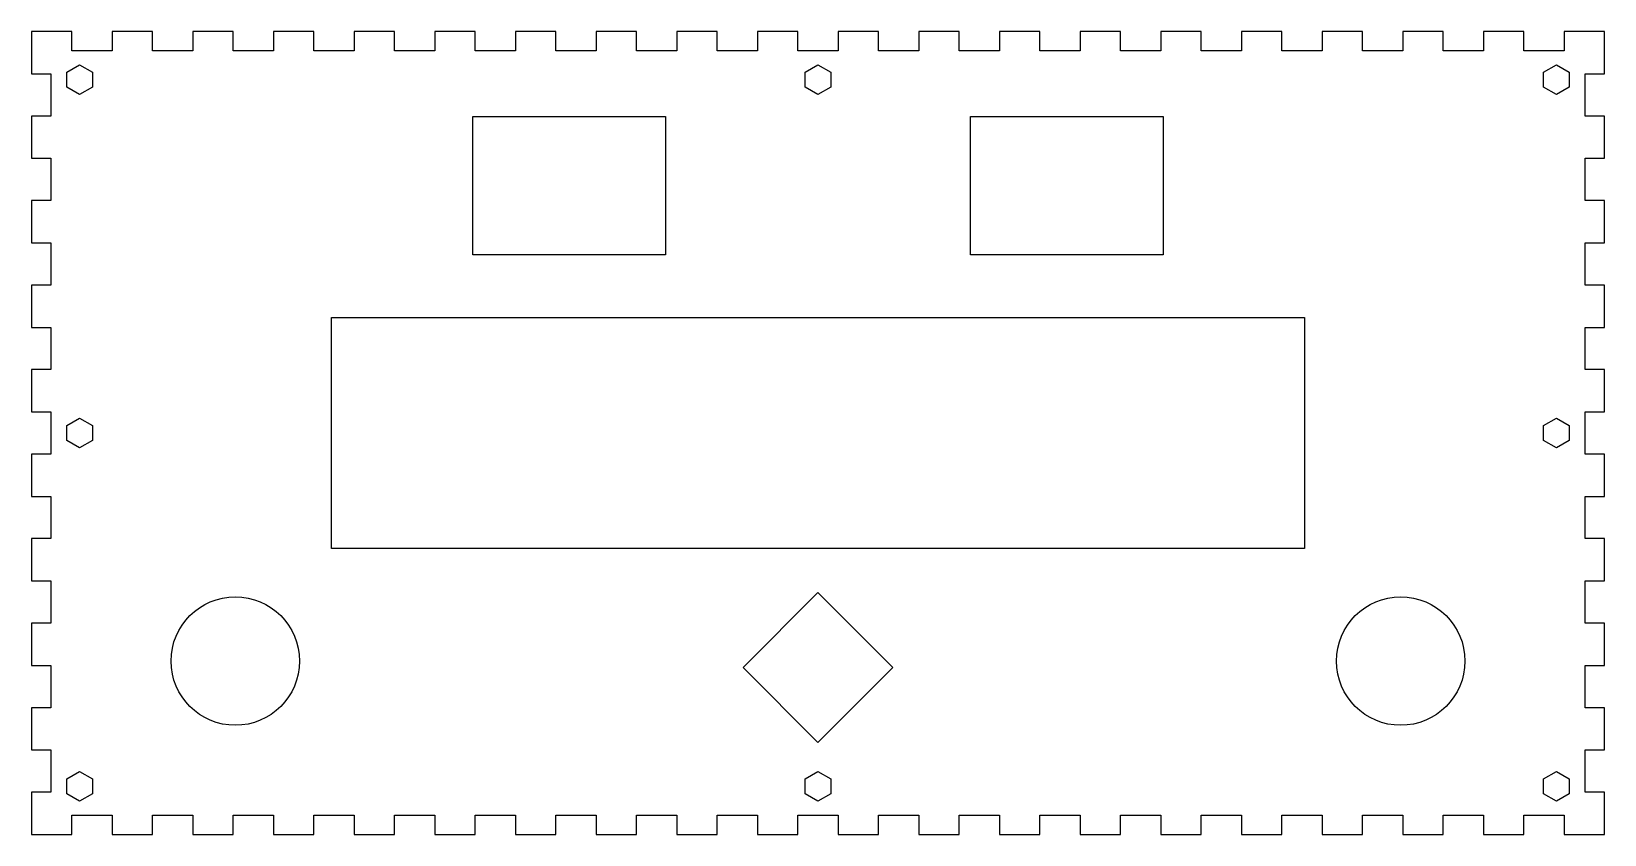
# Model space of a CAD drawing. Header units: millimetres. Extents: x -245 to 245, y -125 to 125.
import ezdxf

# ---------------------------------------------------------------- set-up
doc = ezdxf.new("R2010")
doc.units = ezdxf.units.MM
doc.layers.get('0').update_dxf_attribs({"linetype": 'CONTINUOUS'})

msp = doc.modelspace()

# ---------------------------------------------------------------- linework, layer by layer
for points in [[(-239, -111.84), (-245, -111.84), (-245, -125), (-232.44, -125), (-232.44, -119), (-219.87, -119), (-219.87, -125), (-207.31, -125), (-207.31, -119), (-194.74, -119), (-194.74, -125), (-182.18, -125), (-182.18, -119), (-169.62, -119), (-169.62, -125), (-157.05, -125), (-157.05, -119), (-144.49, -119), (-144.49, -125), (-131.92, -125), (-131.92, -119), (-119.36, -119), (-119.36, -125), (-106.79, -125), (-106.79, -119), (-94.23, -119), (-94.23, -125), (-81.67, -125), (-81.67, -119), (-69.1, -119), (-69.1, -125), (-56.54, -125), (-56.54, -119), (-43.97, -119), (-43.97, -125), (-31.41, -125), (-31.41, -119), (-18.85, -119), (-18.85, -125), (-6.28, -125), (-6.28, -119), (6.28, -119), (6.28, -125), (18.85, -125), (18.85, -119), (31.41, -119), (31.41, -125), (43.97, -125), (43.97, -119), (56.54, -119), (56.54, -125), (69.1, -125), (69.1, -119), (81.67, -119), (81.67, -125), (94.23, -125), (94.23, -119), (106.79, -119), (106.79, -125), (119.36, -125), (119.36, -119), (131.92, -119), (131.92, -125), (144.49, -125), (144.49, -119), (157.05, -119), (157.05, -125), (169.62, -125), (169.62, -119), (182.18, -119), (182.18, -125), (194.74, -125), (194.74, -119), (207.31, -119), (207.31, -125), (219.87, -125), (219.87, -119), (232.44, -119), (232.44, -125), (245, -125), (245, -111.84), (239, -111.84), (239, -98.68), (245, -98.68), (245, -85.53), (239, -85.53), (239, -72.37), (245, -72.37), (245, -59.21), (239, -59.21), (239, -46.05), (245, -46.05), (245, -32.89), (239, -32.89), (239, -19.74), (245, -19.74), (245, -6.58), (239, -6.58), (239, 6.58), (245, 6.58), (245, 19.74), (239, 19.74), (239, 32.89), (245, 32.89), (245, 46.05), (239, 46.05), (239, 59.21), (245, 59.21), (245, 72.37), (239, 72.37), (239, 85.53), (245, 85.53), (245, 98.68), (239, 98.68), (239, 111.84), (245, 111.84), (245, 125), (232.44, 125), (232.44, 119), (219.87, 119), (219.87, 125), (207.31, 125), (207.31, 119), (194.74, 119), (194.74, 125), (182.18, 125), (182.18, 119), (169.62, 119), (169.62, 125), (157.05, 125), (157.05, 119), (144.49, 119), (144.49, 125), (131.92, 125), (131.92, 119), (119.36, 119), (119.36, 125), (106.79, 125), (106.79, 119), (94.23, 119), (94.23, 125), (81.67, 125), (81.67, 119), (69.1, 119), (69.1, 125), (56.54, 125), (56.54, 119), (43.97, 119), (43.97, 125), (31.41, 125), (31.41, 119), (18.85, 119), (18.85, 125), (6.28, 125), (6.28, 119), (-6.28, 119), (-6.28, 125), (-18.85, 125), (-18.85, 119), (-31.41, 119), (-31.41, 125), (-43.97, 125), (-43.97, 119), (-56.54, 119), (-56.54, 125), (-69.1, 125), (-69.1, 119), (-81.67, 119), (-81.67, 125), (-94.23, 125), (-94.23, 119), (-106.79, 119), (-106.79, 125), (-119.36, 125), (-119.36, 119), (-131.92, 119), (-131.92, 125), (-144.49, 125), (-144.49, 119), (-157.05, 119), (-157.05, 125), (-169.62, 125), (-169.62, 119), (-182.18, 119), (-182.18, 125), (-194.74, 125), (-194.74, 119), (-207.31, 119), (-207.31, 125), (-219.87, 125), (-219.87, 119), (-232.44, 119), (-232.44, 125), (-245, 125), (-245, 111.84), (-239, 111.84), (-239, 98.68), (-245, 98.68), (-245, 85.53), (-239, 85.53), (-239, 72.37), (-245, 72.37), (-245, 59.21), (-239, 59.21), (-239, 46.05), (-245, 46.05), (-245, 32.89), (-239, 32.89), (-239, 19.74), (-245, 19.74), (-245, 6.58), (-239, 6.58), (-239, -6.58), (-245, -6.58), (-245, -19.74), (-239, -19.74), (-239, -32.89), (-245, -32.89), (-245, -46.05), (-239, -46.05), (-239, -59.21), (-245, -59.21), (-245, -72.37), (-239, -72.37), (-239, -85.53), (-245, -85.53), (-245, -98.68), (-239, -98.68)], [(-234, 107.69), (-234, 112.31), (-230, 114.62), (-226, 112.31), (-226, 107.69), (-230, 105.38)], [(-4, 107.69), (-4, 112.31), (0, 114.62), (4, 112.31), (4, 107.69), (0, 105.38)], [(226, 107.69), (226, 112.31), (230, 114.62), (234, 112.31), (234, 107.69), (230, 105.38)], [(-47.5, 55.5), (-107.5, 55.5), (-107.5, 98.5), (-47.5, 98.5)], [(47.5, 98.5), (107.5, 98.5), (107.5, 55.5), (47.5, 55.5)], [(151.5, 36), (151.5, -36), (-151.5, -36), (-151.5, 36)], [(-234, -2.31), (-234, 2.31), (-230, 4.62), (-226, 2.31), (-226, -2.31), (-230, -4.62)], [(226, -2.31), (226, 2.31), (230, 4.62), (234, 2.31), (234, -2.31), (230, -4.62)], [(-23.33, -73), (0, -49.67), (23.33, -73), (0, -96.33)], [(-234, -112.31), (-234, -107.69), (-230, -105.38), (-226, -107.69), (-226, -112.31), (-230, -114.62)], [(-4, -112.31), (-4, -107.69), (0, -105.38), (4, -107.69), (4, -112.31), (0, -114.62)], [(230, -105.38), (234, -107.69), (234, -112.31), (230, -114.62), (226, -112.31), (226, -107.69)]]:
    msp.add_lwpolyline(points, close=True)
for centre in [(-181.5, -71), (181.5, -71)]:
    msp.add_circle(centre, 20)

doc.saveas('drawing.dxf')
